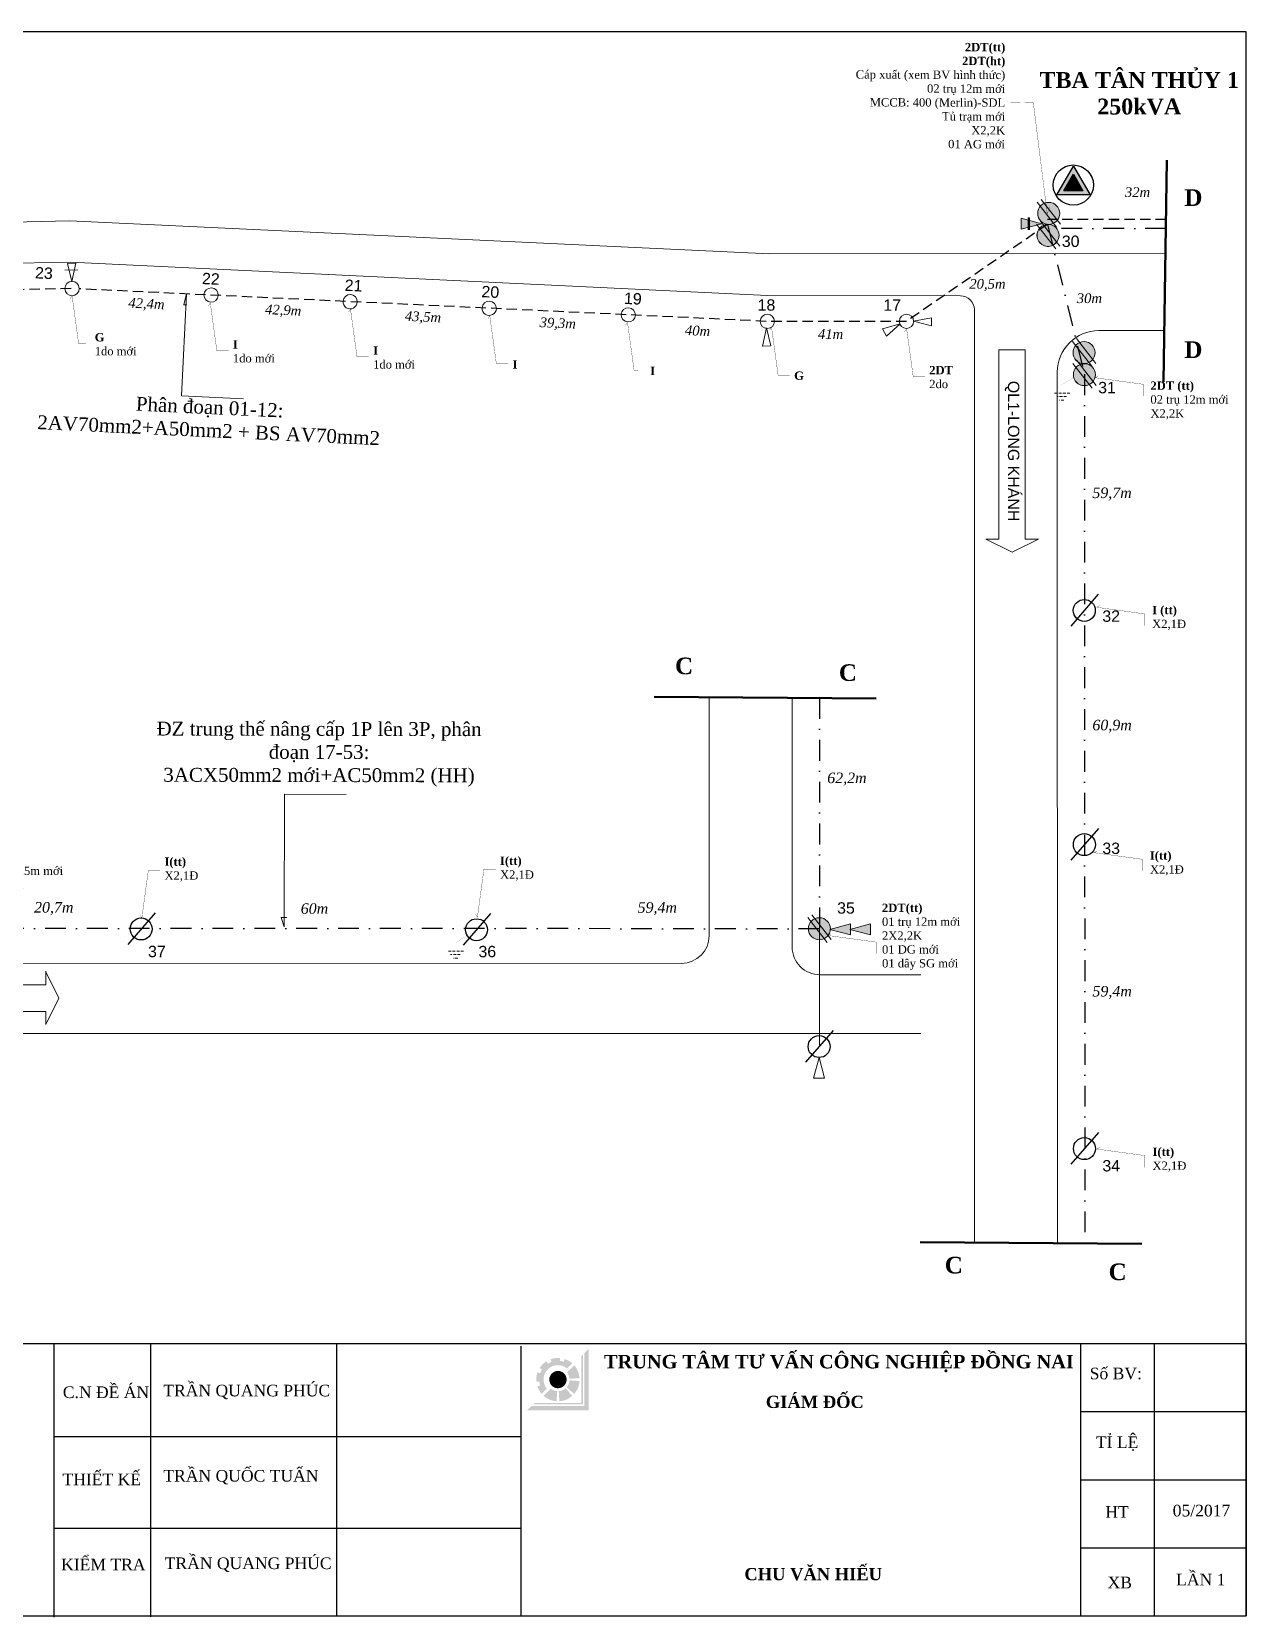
# Model space of a CAD drawing. Header units: metres. Extents: x 429925 to 893472, y 1245258 to 2552490.
# Drawn here: x 436664 to 437102, y 1260101 to 1260673 of the extents above; entities that cross this region are included whole.
import ezdxf

# ---------------------------------------------------------------- set-up
doc = ezdxf.new("R2010")
doc.units = ezdxf.units.M
doc.linetypes.add('DASHDOT', pattern=[1, 0.5, -0.25, 0, -0.25])
doc.linetypes.add('DASHED2', pattern=[0.375, 0.25, -0.125])
doc.layers.add('duong', color=2, linetype='Continuous', lineweight=15)
doc.layers.add('duong bao', color=3, linetype='Continuous', lineweight=13)
doc.layers.add('Khung ten', color=7, linetype='Continuous')
doc.layers.add('KHUNGBANVE', color=6, linetype='Continuous')
doc.styles.get("Standard").update_dxf_attribs({"font": 'arial.ttf'})
doc.styles.add('Unicode', font='times.ttf')

# ---------------------------------------------------------------- blocks, each defined once
blk = doc.blocks.new('A$C46BF4DDC')
at = {"color": 9, "linetype": 'Continuous'}
blk.add_line((9.91, 11.46), (0, 0), dxfattribs=at)
blk.add_lwpolyline([(0.89, 5.61, -1), (8.82, 5.61, -1)], format="xyb", close=True, dxfattribs=at)
blk = doc.blocks.new('A$C09F933AC')
at = {"color": 4, "linetype": 'Continuous', "lineweight": 18}
blk.add_line((0, 2.39), (4.71, 2.39), dxfattribs=at)
blk.add_lwpolyline([(2.25, 6.51), (0.75, 0), (3.73, 0), (2.25, 6.51)], dxfattribs=at)
blk = doc.blocks.new('A$C7B825D87')
at = {"layer": 'duong bao', "color": 1, "linetype": 'DASHED2', "lineweight": 20, "ltscale": 4}
for p, q in [((1.21, 2.48), (7.13, 2.48)), ((2.41, 1.31), (5.91, 1.31)), ((3.34, 0), (4.99, 0))]:
    blk.add_line(p, q, dxfattribs=at)
at = {"layer": 'duong bao', "color": 1, "linetype": 'DASHED2', "lineweight": 20, "ltscale": 4, "const_width": 0.0325}
blk.add_lwpolyline([(0.01, 8.11), (4.17, 5.43), (4.17, 2.48)], dxfattribs=at)
blk = doc.blocks.new('A$C6542344A')
at = {"color": 9, "linetype": 'Continuous'}
for p, q in [((7.45, 9.82), (0, 1.2)), ((8.7, 8.62), (1.25, 0))]:
    blk.add_line(p, q, dxfattribs=at)
for points in [[(0.3, 4.92, -1), (8.24, 4.92, -1)], [(4.27, 0.95, -1), (4.27, 8.89, -1)]]:
    blk.add_lwpolyline(points, format="xyb", close=True, dxfattribs=at)

msp = doc.modelspace()

# ---------------------------------------------------------------- hatches: boundary and pattern name
at = {"layer": 'duong bao', "lineweight": 50, "ltscale": 2}
for points in [[(437039.32, 1260624.26), (437033.34, 1260613.91), (437045.3, 1260613.91)], [(437039.31, 1260621.39), (437035.85, 1260615.4), (437042.77, 1260615.4)], [(437029.63, 1260603.33, -1), (437031.18, 1260611.11, -1)], [(437020.43, 1260605.51), (437020.43, 1260603.55), (437020.56, 1260603.52), (437020.43, 1260603.49), (437020.43, 1260601.53), (437027.75, 1260603.48, -0.004759), (437027.75, 1260603.56)], [(437029.37, 1260595.42, -1), (437030.92, 1260603.2, -1)], [(437042.38, 1260553.1, -1), (437043.94, 1260560.88, -1)], [(437042.5, 1260545.16, -1), (437044.05, 1260552.94, -1)], [(436951.62, 1260348.96, -0.003412), (436951.62, 1260348.91), (436958.97, 1260346.94), (436958.97, 1260350.92)], [(436958.77, 1260348.96, -0.003412), (436958.77, 1260348.91), (436966.12, 1260346.94), (436966.13, 1260350.92)]]:
    msp.add_hatch(color=256, dxfattribs=at).paths.add_polyline_path(points)
h = msp.add_hatch(color=256, dxfattribs=at)
h.paths.add_polyline_path([(436946.08, 1260352.77, 0.110453), (436944.69, 1260351.73), (436949.47, 1260345.59, 0.110453), (436950.81, 1260346.68)])
h.paths.add_polyline_path([(436946.08, 1260352.77), (436950.81, 1260346.68, 0.1193), (436951.6, 1260348.37, 0.000282), (436951.6, 1260348.38, 0.60946)])
h.paths.add_polyline_path([(436944.69, 1260351.73, 0.128462), (436943.81, 1260349.92, 0.622295), (436949.47, 1260345.59)])
at = {"layer": 'Khung ten'}
h = msp.add_hatch(color=160, dxfattribs=at)
h.paths.add_polyline_path([(436864.46, 1260197.56), (436862.9, 1260196), (436862.9, 1260177.02), (436843.91, 1260177.02), (436842.35, 1260175.45), (436864.46, 1260175.45)])
h.paths.add_polyline_path([(436862.38, 1260195.48), (436861.85, 1260194.96), (436861.85, 1260178.06), (436844.95, 1260178.06), (436844.43, 1260177.54), (436862.38, 1260177.54)], flags=17)
for color, points in [(160, [(436858.55, 1260192.39, 0.10032), (436855.85, 1260193.93), (436855.53, 1260192.94, 0.055263), (436854.07, 1260193.25), (436854.17, 1260194.29, 0.110865), (436850.77, 1260193.87), (436851.12, 1260192.89, 0.055263), (436849.78, 1260192.23), (436849.22, 1260193.11, 0.110865), (436846.8, 1260190.69), (436847.68, 1260190.13, 0.055263), (436847.02, 1260188.79), (436846.04, 1260189.14, 0.110865), (436845.62, 1260185.74), (436846.66, 1260185.85, 0.055263), (436846.97, 1260184.38), (436845.98, 1260184.06, 0.10032), (436847.52, 1260181.36), (436849.37, 1260183.21, -0.904534), (436856.7, 1260190.54)]), (1, [(436856.53, 1260186.51, 1), (436850.28, 1260186.51, 1)])]:
    msp.add_hatch(color=color, dxfattribs=at).paths.add_polyline_path(points)
h = msp.add_hatch(color=104, dxfattribs=at)
h.paths.add_polyline_path([(436859.29, 1260191.66), (436856.7, 1260189.06, -0.149436), (436857.56, 1260186.79), (436861.2, 1260187.03, 0.16445)])
h.paths.add_polyline_path([(436861.2, 1260185.99), (436857.56, 1260186.23, -0.16445), (436856.54, 1260183.76), (436859.29, 1260181.36, 0.16445)])
h.paths.add_polyline_path([(436858.55, 1260180.62), (436856.15, 1260183.37, -0.16445), (436853.68, 1260182.35), (436853.93, 1260178.71, 0.16445)])
h.paths.add_polyline_path([(436852.88, 1260178.71), (436853.13, 1260182.35, -0.149436), (436850.85, 1260183.21), (436848.26, 1260180.62, 0.16445)])

# ---------------------------------------------------------------- linework, layer by layer
at = {"color": 4, "linetype": 'Continuous', "lineweight": 18}
for p, q in [((436625.85, 1260603.46), (436677.29, 1260604.54)), ((436677.29, 1260604.54), (436929.68, 1260592.69)), ((436929.68, 1260592.69), (437072.53, 1260592.73)), ((436626.95, 1260588.65), (436677.59, 1260589.65)), ((436677.59, 1260589.65), (436928.96, 1260577.58)), ((436928.96, 1260577.58), (436998.58, 1260577.52)), ((437003.58, 1260572.52), (437003.66, 1260235.93)), ((437048.49, 1260564.94), (437072.11, 1260564.95)), ((437012.42, 1260557.99), (437012.44, 1260489.73)), ((437021.96, 1260489.73), (437021.94, 1260557.99)), ((437033.49, 1260549.94), (437033.56, 1260235.7)), ((436717.66, 1260541.4), (436739.95, 1260540.34)), ((437012.44, 1260489.73), (437007.67, 1260489.73)), ((437007.67, 1260489.73), (437017.2, 1260484.97)), ((437017.2, 1260484.97), (437026.72, 1260489.73)), ((437026.72, 1260489.73), (437021.96, 1260489.73)), ((436907.98, 1260432.7), (436907.96, 1260346.66)), ((436937.89, 1260432.45), (436937.87, 1260342.57)), ((436754.77, 1260397.68), (436777.07, 1260397.64)), ((436897.96, 1260336.66), (436330.67, 1260336.8)), ((436668.68, 1260333.9), (436668.68, 1260331.52)), ((436673.44, 1260324.12), (436668.68, 1260333.65)), ((436984.25, 1260332.56), (436947.87, 1260332.57)), ((436668.67, 1260314.6), (436673.44, 1260324.12)), ((436600.41, 1260319.38), (436668.68, 1260319.36)), ((436668.68, 1260319.36), (436668.67, 1260314.6)), ((436984.25, 1260311.32), (436330.36, 1260311.32))]:
    msp.add_line(p, q, dxfattribs=at)
at = {"color": 5, "linetype": 'DASHED2', "lineweight": 30, "ltscale": 15}
for p, q in [((437029.97, 1260603.28), (436979.11, 1260568.29)), ((437072.72, 1260605.04), (437029.97, 1260605.06)), ((436677.78, 1260580.12), (436630.55, 1260579.17)), ((436928.52, 1260568.29), (436680.74, 1260580.01)), ((436979.11, 1260568.29), (436929.1, 1260568.27))]:
    msp.add_line(p, q, dxfattribs=at)
at = {"color": 1, "linetype": 'DASHDOT', "lineweight": 30, "ltscale": 15}
for p, q in [((437029.97, 1260603.28), (437043.33, 1260549.2)), ((437072.67, 1260601.75), (437029.97, 1260601.76)), ((437043.33, 1260549.2), (437043.4, 1260235.62)), ((436947.73, 1260432.37), (436947.71, 1260349.15)), ((436947.71, 1260349.15), (436638.55, 1260349.3))]:
    msp.add_line(p, q, dxfattribs=at)
at = {"color": 9, "linetype": 'Continuous'}
msp.add_lwpolyline([(436288.86, 1260101.28), (437101.66, 1260101.28), (437101.66, 1260672.78), (436288.86, 1260672.78)], close=True, dxfattribs=at)
at = {"color": 4, "linetype": 'Continuous', "lineweight": 18}
for points in [[(437032.04, 1260617.42, -1), (437046.54, 1260617.47, -1)], [(436675.58, 1260580.08, -1), (436680.74, 1260580.18, -1)], [(436725.73, 1260577.88, -1), (436730.89, 1260577.64, -1)], [(436775.88, 1260575.51, -1), (436781.04, 1260575.26, -1)], [(436826.03, 1260573.14, -1), (436831.18, 1260572.89, -1)], [(436876.18, 1260570.77, -1), (436881.33, 1260570.52, -1)], [(436926.32, 1260568.27, -1), (436931.48, 1260568.28, -1)], [(436976.53, 1260568.29, -1), (436981.69, 1260568.29, -1)]]:
    msp.add_lwpolyline(points, format="xyb", close=True, dxfattribs=at)
at = {"color": 7, "linetype": 'Continuous'}
msp.add_lwpolyline([(437032.04, 1260617.42, -1), (437046.54, 1260617.47, -1)], format="xyb", close=True, dxfattribs=at)
msp.add_lwpolyline([(437032.04, 1260617.42, -1), (437046.54, 1260617.47, -1)], format="xyb", close=True, dxfattribs=at)
for points in [[(437033.34, 1260613.91), (437039.32, 1260624.26), (437045.3, 1260613.91)], [(437033.34, 1260613.91), (437039.32, 1260624.26), (437045.3, 1260613.91)], [(437035.85, 1260615.4), (437039.31, 1260621.39), (437042.77, 1260615.4)]]:
    msp.add_lwpolyline(points, close=True, dxfattribs=at)
at = {"color": 4, "linetype": 'Continuous', "lineweight": 18}
for points in [[(437027.89, 1260603.52), (437020.43, 1260605.51), (437020.43, 1260601.53)], [(437012.42, 1260557.99), (437012.44, 1260489.73), (437007.67, 1260489.73), (437017.2, 1260484.97), (437026.72, 1260489.73), (437021.96, 1260489.73), (437021.94, 1260557.99)], [(436951.52, 1260348.93), (436958.97, 1260350.92), (436958.97, 1260346.94)], [(436958.67, 1260348.93), (436966.13, 1260350.92), (436966.12, 1260346.94)], [(436600.41, 1260319.38), (436668.68, 1260319.36), (436668.67, 1260314.6), (436673.44, 1260324.12), (436668.68, 1260333.65), (436668.68, 1260328.88), (436600.42, 1260328.9)], [(436947.59, 1260302.7), (436949.58, 1260295.24), (436945.6, 1260295.24)]]:
    msp.add_lwpolyline(points, close=True, dxfattribs=at)
for points in [[(436719.55, 1260574.2), (436718.52, 1260574.2), (436719.4, 1260578.18), (436717.66, 1260541.4)], [(436976.87, 1260567.43), (436971.88, 1260562.99), (436970.44, 1260565.61), (436976.87, 1260567.43)], [(436981.63, 1260568.31), (436988.18, 1260569.61), (436988.09, 1260566.62), (436981.63, 1260568.31)], [(436928.62, 1260565.89), (436930.22, 1260559.41), (436927.23, 1260559.36), (436928.62, 1260565.89)], [(436755.67, 1260353.27), (436753.61, 1260353.25), (436754.7, 1260349.87), (436754.77, 1260397.68)]]:
    msp.add_lwpolyline(points, dxfattribs=at)
for centre, radius, start, end in [((436998.58, 1260572.52), 5, 0.0133, 89.9601), ((437048.49, 1260549.94), 15, 90.0133, 180.0133), ((436897.96, 1260346.66), 10, 269.9863, 359.9863), ((436947.87, 1260342.57), 10, 179.9863, 269.9863)]:
    msp.add_arc(centre, radius, start, end, dxfattribs=at)
at = {"layer": 'duong bao', "lineweight": 50, "ltscale": 2}
for p, q in [((437073.04, 1260626.45), (437071.83, 1260546.46)), ((437023.21, 1260605.72), (437023.21, 1260601.33)), ((436888.14, 1260432.86), (436968.13, 1260432.2)), ((436984.04, 1260236.08), (437064.03, 1260235.46))]:
    msp.add_line(p, q, dxfattribs=at)
at = {"layer": 'duong bao', "lineweight": 18, "ltscale": 2}
msp.add_line((436947.71, 1260349.15), (436947.7, 1260306.79), dxfattribs=at)
at = {"layer": 'duong bao', "color": 4, "lineweight": 15, "ltscale": 2, "const_width": 0.1}
for points in [[(437030.75, 1260609.43), (437029.87, 1260607.13), (437024.84, 1260647.25), (437016.64, 1260647.36)], [(436677.48, 1260576.47), (436678.17, 1260577.49), (436680.52, 1260560.26), (436684.74, 1260560.24)], [(436727.33, 1260573.9), (436728.01, 1260574.92), (436730.37, 1260557.69), (436734.58, 1260557.67)], [(436777.89, 1260571.68), (436778.57, 1260572.7), (436780.93, 1260555.47), (436785.15, 1260555.46)], [(436828.15, 1260569.19), (436828.83, 1260570.21), (436831.19, 1260552.98), (436835.41, 1260552.96)], [(436877.81, 1260566.84), (436878.5, 1260567.86), (436880.86, 1260550.63), (436885.07, 1260550.62)], [(436929.75, 1260565.11), (436930.44, 1260566.13), (436932.79, 1260548.9), (436937.01, 1260548.88)], [(436978.48, 1260564.61), (436979.16, 1260565.63), (436981.52, 1260548.4), (436985.74, 1260548.38)], [(437048.29, 1260548.62), (437047.27, 1260547.94), (437064.5, 1260545.58), (437064.51, 1260541.36)], [(437048.7, 1260465.81), (437047.68, 1260465.13), (437064.91, 1260462.77), (437064.93, 1260458.56)], [(437047.88, 1260377.26), (437046.86, 1260376.58), (437064.09, 1260374.22), (437064.11, 1260370)], [(436702.64, 1260354.07), (436703.32, 1260353.05), (436705.68, 1260370.28), (436709.89, 1260370.3)], [(436823.67, 1260354.4), (436824.35, 1260353.38), (436826.71, 1260370.61), (436830.93, 1260370.63)], [(436951.93, 1260347.39), (436950.91, 1260346.71), (436968.14, 1260344.35), (436968.16, 1260340.14)], [(437048.83, 1260270.37), (437047.81, 1260269.68), (437065.04, 1260267.33), (437065.06, 1260263.11)]]:
    msp.add_lwpolyline(points, dxfattribs=at)
at = {"layer": 'KHUNGBANVE', "color": 2}
for p, q in [((437101.66, 1260199.44), (436288.86, 1260199.44)), ((436671.65, 1260100.76), (436671.65, 1260199.44)), ((436706.55, 1260100.98), (436706.55, 1260199.44)), ((436773.63, 1260101.28), (436773.63, 1260199.14)), ((436840.09, 1260101.28), (436840.09, 1260198.62)), ((437042.02, 1260101.06), (437042.02, 1260199.44)), ((437068.53, 1260101.06), (437068.53, 1260199.44)), ((437101.66, 1260199.44), (437101.66, 1260101.28)), ((437101.66, 1260174.84), (437042.02, 1260174.84)), ((436840.09, 1260165.8), (436671.65, 1260165.8)), ((437101.66, 1260150.25), (437042.02, 1260150.25)), ((436840.09, 1260132.73), (436671.65, 1260132.73)), ((437101.66, 1260125.65), (437042.02, 1260125.65)), ((436288.86, 1260101.28), (437101.66, 1260101.28))]:
    msp.add_line(p, q, dxfattribs=at)

# ---------------------------------------------------------------- block references
at = {"color": 4, "linetype": 'Continuous', "lineweight": 18}
for p, rotation in [((437038.39, 1260458.38), 0.01326169984186132), ((437038.41, 1260373.91), 0.01326169984186132), ((436698.22, 1260343.48), 359.98633341114), ((436819.18, 1260343.18), 359.98633341114), ((436942.74, 1260301.05), 359.98633341114), ((437038.44, 1260264.23), 0.01326169984186132)]:
    msp.add_blockref('A$C46BF4DDC', p, dxfattribs=dict(at, rotation=rotation))
at = {"layer": 'duong bao', "lineweight": 50, "ltscale": 2}
for name, p, rotation in [('A$C6542344A', (437034.4, 1260602.07), 78.73382310861211), ('A$C6542344A', (437034.14, 1260594.16), 78.73382310861211), ('A$C09F933AC', (436680.21, 1260589.26), 181.2548004022362), ('A$C6542344A', (437047.15, 1260551.84), 78.73382310861211), ('A$C6542344A', (437047.27, 1260543.9), 78.73382310861211), ('A$C6542344A', (436951.7, 1260344), 78.73382310861231)]:
    msp.add_blockref(name, p, dxfattribs=dict(at, rotation=rotation))
at = {"layer": 'duong bao', "lineweight": 50, "ltscale": 2, "xscale": -1}
for p in [(437039.24, 1260539.9), (436820.59, 1260338.6)]:
    msp.add_blockref('A$C7B825D87', p, dxfattribs=at)

# ---------------------------------------------------------------- texts
at = {"color": 4, "linetype": 'Continuous', "lineweight": 18}
for s, insert, char_height, width, attachment_point, rotation in [('{\\fTimes New Roman|b1|i0|c0|p18;\\C7;2DT(tt)\\P2DT(ht)\\P\\fTimes New Roman|b0|i0|c0|p18;Cáp xuất (xem BV hình thức)\\P02 trụ 12m mới\\PMCCB: 400 (Merlin)-SDL \\PTủ trạm mới\\PX2,2K\\P01 AG mới}', (437014.71, 1260649.67), 3, 71.5508, 6, 359.8233), ('{\\fTimes New Roman|b1|i0|c0|p18;\\C7;TBA TÂN THỦY 1\\P250kVA}', (437063.05, 1260650.5), 5.7341, 87, 5, 0.0133), ('{\\fTimes New Roman|b0|i1|c0|p18;\\C7;32m}', (437062.43, 1260614.87), 3.5, 22.4014, 5, 0.0133), ('{\\fTimes New Roman|b1|i0|c0|p18;\\C7;D}', (437082.58, 1260612.93), 6, 22.4014, 5, 359.8934), ('{\\fArial Unicode MS|b0|i0|c0|p34;\\H1x;\\C7;30}', (437038.33, 1260597.15), 4.1093, 22.225, 5, 0.0133), ('{\\fArial Unicode MS|b0|i0|c0|p34;\\C7;23}', (436668.01, 1260585.69), 4.1093, 22.225, 5, 357.2935), ('{\\fArial Unicode MS|b0|i0|c0|p34;\\C7;22}', (436728.22, 1260583.65), 4.1093, 22.225, 5, 357.2935), ('{\\fArial Unicode MS|b0|i0|c0|p34;\\C7;21}', (436779.7, 1260581.22), 4.1093, 22.225, 5, 357.2935), ('{\\fArial Unicode MS|b0|i0|c0|p34;\\C7;20}', (436829.03, 1260578.89), 4.1093, 22.225, 5, 357.2935), ('{\\fTimes New Roman|b0|i1|c0|p18;\\C7;20,5m}', (437008.3, 1260581.39), 3.5, 22.4014, 5, 0.0133), ('{\\fTimes New Roman|b0|i1|c0|p18;\\C7;42,4m}', (436704.97, 1260574.29), 3.5, 22.4014, 5, 357.2935), ('{\\fTimes New Roman|b0|i1|c0|p18;\\C7;42,9m}', (436754.28, 1260571.96), 3.5, 22.4014, 5, 357.2935), ('{\\fArial Unicode MS|b0|i0|c0|p34;\\C7;19}', (436880.43, 1260576.46), 4.1093, 22.225, 5, 357.2935), ('{\\fArial Unicode MS|b0|i0|c0|p34;\\C7;18}', (436928.6, 1260574.16), 4.1093, 22.225, 5, 0.0133), ('{\\fArial Unicode MS|b0|i0|c0|p34;\\C7;17}', (436973.95, 1260574.17), 4.1093, 22.225, 5, 0.0133), ('{\\fTimes New Roman|b0|i1|c0|p18;\\C7;30m}', (437045.07, 1260576.61), 3.5, 22.4014, 5, 0.0133), ('{\\fTimes New Roman|b0|i1|c0|p18;\\C7;43,5m}', (436804.71, 1260569.57), 3.5, 22.4014, 5, 357.2935), ('{\\fTimes New Roman|b0|i1|c0|p18;\\C7;39,3m}', (436853.32, 1260567.28), 3.5, 22.4014, 5, 357.2935), ('{\\fTimes New Roman|b1|i0|c0|p18;\\C7;G\\P\\fTimes New Roman|b0|i0|c0|p18;1do mới}', (436686.33, 1260560.03), 3, 24.4669, 4, 359.9003), ('{\\fTimes New Roman|b0|i1|c0|p18;\\C7;40m}', (436903.76, 1260564.89), 3.5, 22.4014, 5, 357.2935), ('{\\fTimes New Roman|b0|i1|c0|p18;\\C7;41m}', (436951.73, 1260563.71), 3.5, 22.4014, 5, 0.0133), ('{\\fTimes New Roman|b1|i0|c0|p18;\\C7;I\\P\\fTimes New Roman|b0|i0|c0|p18;1do mới}', (436736.17, 1260557.46), 3, 24.4669, 4, 359.9003), ('{\\fTimes New Roman|b1|i0|c0|p18;\\C7;I\\P\\fTimes New Roman|b0|i0|c0|p18;1do mới}', (436786.74, 1260555.24), 3, 24.4669, 4, 359.9003), ('{\\fTimes New Roman|b1|i0|c0|p18;\\C7;D}', (437082.58, 1260558.07), 6, 22.4014, 5, 359.8934), ('{\\fTimes New Roman|b1|i0|c0|p18;\\C7;I}', (436836.99, 1260552.74), 3, 24.4669, 4, 359.9003), ('{\\fTimes New Roman|b1|i0|c0|p18;\\C7;I}', (436886.66, 1260550.4), 3, 24.4669, 4, 359.9003), ('{\\fTimes New Roman|b1|i0|c0|p18;\\C7;G}', (436938.6, 1260548.67), 3, 24.4669, 4, 359.9003), ('{\\fTimes New Roman|b1|i0|c0|p18;\\C7;2DT\\P\\fTimes New Roman|b0|i0|c0|p18;2do}', (436987.32, 1260548.17), 3, 24.4669, 4, 359.9003), ('\\C7;\\fArial Unicode MS|b0|i0|;\\H4.1092942200601;QL1-LONG KHÁNH', (437017.19, 1260521.48), 4.1093, 73.025, 5, 270.0133), ('{\\fArial Unicode MS|b0|i0|c0|p34;\\C7;31}', (437048.24, 1260544.36), 4.1093, 14.9029, 4, 0.0133), ('{\\fTimes New Roman|b1|i0|c0|p18;\\C7;2DT (tt)\\P\\fTimes New Roman|b0|i0|c0|p18;02 trụ 12m mới\\PX2,2K}', (437067.09, 1260539.73), 3, 33.8196, 4, 0.0997), ('{\\fTimes New Roman|b0|i0|c0|p18;\\C7;Phân đoạn 01-12:\\P2AV70mm2+A50mm2 + BS AV70mm2}', (436727.61, 1260533.12), 5, 154.9509, 5, 357.2935), ('{\\fTimes New Roman|b0|i1|c0|p18;\\C7;59,7m}', (437053.24, 1260505.99), 3.8, 22.4014, 5, 0.0133), ('{\\fTimes New Roman|b1|i0|c0|p18;\\C7;I (tt)\\P\\fTimes New Roman|b0|i0|c0|p18;X2,1Đ}', (437067.72, 1260461.27), 3, 24.4669, 4, 0.0997), ('{\\fArial Unicode MS|b0|i0|c0|p34;\\C7;32}', (437049.73, 1260461.91), 4.1093, 14.9029, 4, 0.0133), ('{\\fTimes New Roman|b1|i0|c0|p18;\\C7;C}', (436898.89, 1260443.93), 6, 22.4014, 5, 359.8934), ('{\\fTimes New Roman|b1|i0|c0|p18;\\C7;C}', (436957.99, 1260441.52), 6, 22.4014, 5, 359.8934), ('{\\fTimes New Roman|b0|i0|c0|p18;\\C7;ĐZ trung thế nâng cấp 1P lên 3P, phân đoạn 17-53:\\P3ACX50mm2 mới+AC50mm2 (HH)}', (436767.24, 1260412.13), 5, 124.3444, 5, 359.8934), ('{\\fTimes New Roman|b0|i1|c0|p18;\\C7;60,9m}', (437053.26, 1260422.21), 3.8, 22.4014, 5, 0.0133), ('{\\fTimes New Roman|b0|i1|c0|p18;\\C7;62,2m}', (436957.62, 1260403.15), 3.8, 22.4014, 5, 359.9863), ('{\\fArial Unicode MS|b0|i0|c0|p34;\\C7;33}', (437049.75, 1260378.15), 4.1093, 14.9029, 4, 0.0133), ('{\\fTimes New Roman|b1|i0|c0|p18;\\C7;DT(ht)\\P\\fTimes New Roman|b0|i0|c0|p18;01 trụ 7,5m mới\\P1do mới}', (436645.58, 1260370.02), 3, 33.3931, 4, 0.0997), ('{\\fTimes New Roman|b1|i0|c0|p18;\\C7;I(tt)\\P\\fTimes New Roman|b0|i0|c0|p18;X2,1Đ}', (436711.48, 1260370.51), 3, 24.4669, 4, 0.0997), ('{\\fTimes New Roman|b1|i0|c0|p18;\\C7;I(tt)\\P\\fTimes New Roman|b0|i0|c0|p18;X2,1Đ}', (436832.51, 1260370.84), 3, 24.4669, 4, 0.0997), ('{\\fTimes New Roman|b1|i0|c0|p18;\\C7;I(tt)\\P\\fTimes New Roman|b0|i0|c0|p18;X2,1Đ}', (437066.9, 1260372.72), 3, 24.4669, 4, 0.0997), ('{\\fTimes New Roman|b0|i1|c0|p18;\\C7;20,7m}', (436671.55, 1260356.45), 3.8, 22.4014, 5, 359.9863), ('{\\fTimes New Roman|b0|i1|c0|p18;\\C7;60m}', (436765.59, 1260356.42), 3.8, 22.4014, 5, 359.9863), ('{\\fTimes New Roman|b0|i1|c0|p18;\\C7;59,4m}', (436889.22, 1260356.39), 3.8, 22.4014, 5, 359.9863), ('{\\fArial Unicode MS|b0|i0|c0|p34;\\C7;35}', (436954.09, 1260356.63), 4.1093, 14.9029, 4, 359.9863), ('{\\fTimes New Roman|b1|i0|c0|p18;\\C7;2DT(tt)\\P\\fTimes New Roman|b0|i0|c0|p18;01 trụ 12m mới\\P2X2,2K\\P01 DG mới\\P01 dây SG mới}', (436970.28, 1260346.2), 3, 29.4183, 4, 0.0997), ('{\\fArial Unicode MS|b0|i0|c0|p34;\\C7;37}', (436705.55, 1260340.93), 4.1093, 14.9029, 4, 359.9863), ('{\\fArial Unicode MS|b0|i0|c0|p34;\\C7;36}', (436824.73, 1260340.9), 4.1093, 14.9029, 4, 359.9863), ('{\\fTimes New Roman|b0|i1|c0|p18;\\C7;59,4m}', (437053.28, 1260326.18), 3.8, 22.4014, 5, 0.0133), ('{\\fTimes New Roman|b1|i0|c0|p18;\\C7;I(tt)\\P\\fTimes New Roman|b0|i0|c0|p18;X2,1Đ}', (437067.85, 1260265.83), 3, 24.4669, 4, 0.0997), ('{\\fArial Unicode MS|b0|i0|c0|p34;\\C7;34}', (437049.77, 1260263.63), 4.1093, 14.9029, 4, 0.0133), ('{\\fTimes New Roman|b1|i0|c0|p18;\\C7;C}', (436996.17, 1260227.76), 6, 22.4014, 5, 359.8934), ('{\\fTimes New Roman|b1|i0|c0|p18;\\C7;C}', (437055.27, 1260225.35), 6, 22.4014, 5, 359.8934)]:
    msp.add_mtext(s, dxfattribs=dict(at, insert=insert, char_height=char_height, width=width, attachment_point=attachment_point, rotation=rotation))
at = {"layer": 'duong', "width": 338.0455, "attachment_point": 2, "style": 'Unicode'}
for s, insert, char_height in [('{\\fTimes New Roman|b1|i0|c0|p18;TRUNG TÂM TƯ VẤN CÔNG NGHIỆP ĐỒNG NAI}', (436954.73, 1260195.41), 4.8561), ('Số BV:', (437054.61, 1260190.81), 4.194), ('C.N ĐỀ ÁN', (436690.39, 1260184.05), 4.194), ('TRẦN QUANG PHÚC', (436741.15, 1260184.65), 4.1939), ('{\\fTimes New Roman|b1|i0|c0|p18;GIÁM ĐỐC}', (436946.06, 1260180.68), 4.4146), ('TỈ LỆ', (437055.08, 1260166.02), 4.194), ('THIẾT KẾ', (436688.86, 1260152.6), 4.194), ('TRẦN QUỐC TUẤN', (436739.06, 1260153.9), 4.1939), ('HT', (437055.05, 1260140.85), 4.194), ('05/2017', (437085.52, 1260141.34), 4.194), ('KIỂM TRA', (436689.44, 1260121.89), 4.194), ('TRẦN QUANG PHÚC', (436741.66, 1260122.34), 4.1939), ('{\\fTimes New Roman|b1|i0|c0|p18;CHU VĂN HIẾU}', (436945.46, 1260118.54), 4.4146), ('LẦN 1', (437085.25, 1260116.46), 4.194), ('XB', (437056.03, 1260115.4), 4.194)]:
    msp.add_mtext(s, dxfattribs=dict(at, insert=insert, char_height=char_height))

doc.saveas('drawing.dxf')
